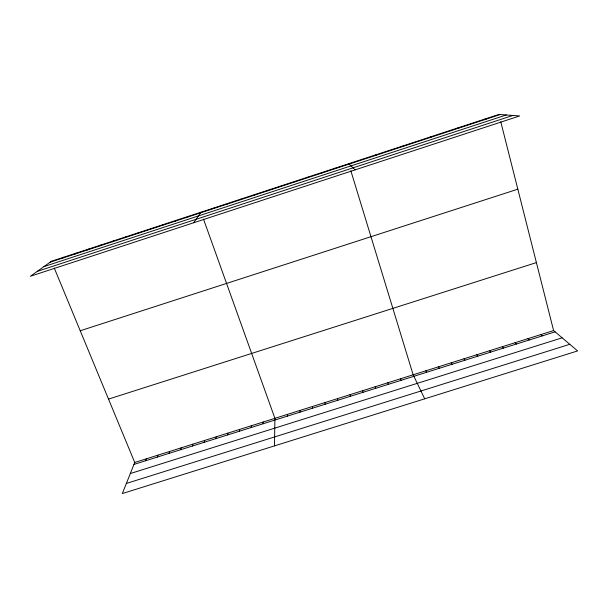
<?xml version="1.0" encoding="UTF-8"?>
<svg xmlns="http://www.w3.org/2000/svg" width="608" height="608" viewBox="0 0 608 608"><rect width="100%" height="100%" fill="white"/><g stroke="black" fill="none" stroke-linecap="round" stroke-linejoin="round"><path stroke-width="0.91" d="M274.474 445.9L274.907 418.327L203.498 219.1M263.051 423.776L263.142 422.028M251.233 427.5L251.393 425.729M239.438 431.209L239.651 429.43M267.763 190.798L267.832 190.258M227.65 434.918L227.932 433.116M215.886 438.626L216.228 436.802M204.136 442.32L204.539 440.481M192.402 446.014L192.873 444.159M254.281 195.221L254.425 194.659M180.682 449.707L181.214 447.83M168.978 453.393L169.571 451.493M157.29 457.072L157.943 455.156M145.624 460.742L146.338 458.812M240.814 199.637L241.042 199.052M54.249 268.006L134.74 462.46L122.33 493.559L577.6 350.93L553.599 330.57L500.749 121.699M227.377 204.045L227.681 203.437M213.955 208.445L214.335 207.814M193.671 222.756L201.012 212.184M187.925 216.988L188.45 216.304M175.309 221.13L175.91 220.423M162.708 225.264L163.385 224.534M150.13 229.391L150.875 228.638M137.568 233.51L138.381 232.735M125.02 237.629L125.909 236.831M112.495 241.733L113.453 240.912M99.986 245.837L101.019 244.994M87.499 249.934L88.601 249.067M75.027 254.03L76.198 253.141M62.578 258.111L63.817 257.199M50.145 262.192L500.202 114.532M43.981 266.585L506.259 114.973M37.278 271.358L512.863 115.452M80.226 330.767L517.826 189.187M108.513 399.106L536.4 262.595M134.74 462.46L553.599 330.57M133.965 464.413L555.104 331.846M130.317 473.541L562.142 337.82M126.373 483.444L569.78 344.295M485.146 118.955L486.354 119.077M471.405 123.462L472.53 123.606M457.687 127.961L458.728 128.136M443.984 132.46L444.95 132.658M430.312 136.944L431.194 137.172M416.655 141.428L417.453 141.679M403.02 145.905L403.742 146.178M389.409 150.366L390.047 150.67M375.812 154.827L376.375 155.162M362.239 159.281L362.725 159.638M540.74 334.62L542.169 335.92M348.688 163.727L355.14 169.852M527.896 338.664L529.256 339.986M515.075 342.707L516.359 344.044M502.269 346.735L503.485 348.095M489.478 350.763L490.626 352.146M335.16 168.165L335.487 168.576M476.71 354.783L477.789 356.182M463.965 358.796L464.968 360.217M451.235 362.809L452.17 364.253M438.52 366.806L439.386 368.273M321.655 172.596L321.898 173.029M425.82 370.804L426.618 372.294M424.726 398.825L413.151 374.802L350.854 170.818M400.49 378.784L401.143 380.312M387.851 382.766L388.436 384.309M308.165 177.027L308.332 177.483M375.227 386.741L375.744 388.307M362.626 390.708L363.075 392.297M350.041 394.668L350.421 396.279M337.47 398.628L337.782 400.254M294.698 181.442L294.789 181.929M324.923 402.58L325.166 404.229M312.39 406.524L312.565 408.188M299.881 410.461L299.987 412.148M287.386 414.398L287.424 416.108M281.253 185.858L281.261 186.367M51.452 261.258L30.4 276.252L519.65 115.953L498.91 114.441L51.452 261.258"/></g></svg>
